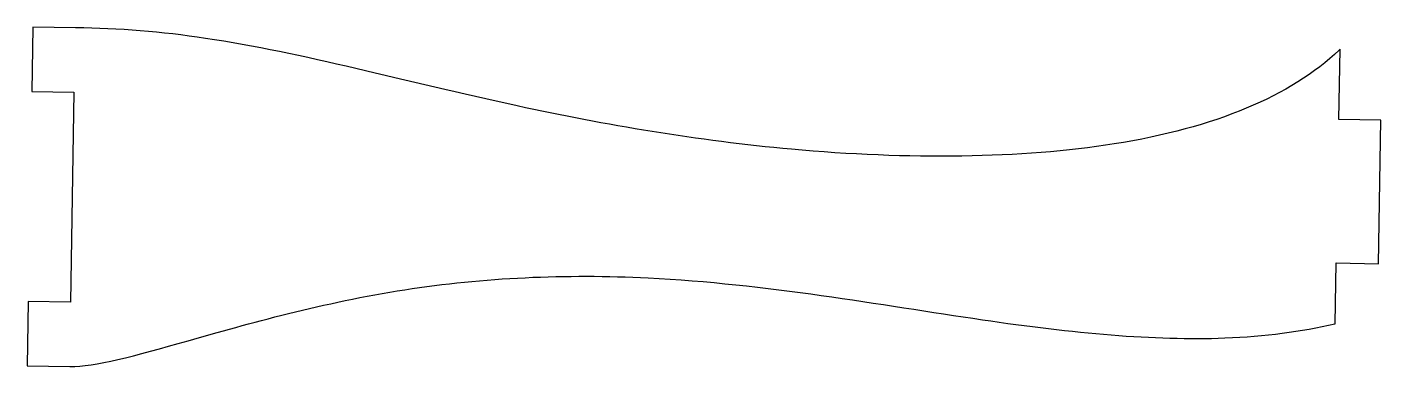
# Model space of a CAD drawing. Header units: millimetres. Extents: x -32.2 to 32.1, y -7.5 to 8.6.
import ezdxf

# ---------------------------------------------------------------- set-up
doc = ezdxf.new("R2010")
doc.units = ezdxf.units.MM
doc.layers.get('0').update_dxf_attribs({"linetype": 'CONTINUOUS'})

msp = doc.modelspace()

# ---------------------------------------------------------------- linework, layer by layer
for p, q in [((-31.88, 8.578), (-31.933, 5.528)), ((-29.856, 8.542), (-31.88, 8.578)), ((30.103, 4.2), (30.161, 7.53)), ((-31.933, 5.528), (-29.934, 5.493)), ((-29.934, 5.493), (-30.107, -4.455)), ((32.103, 4.165), (30.103, 4.2)), ((31.984, -2.633), (32.103, 4.165)), ((29.934, -5.48), (29.984, -2.598)), ((29.984, -2.598), (31.984, -2.633)), ((-32.107, -4.42), (-32.16, -7.47)), ((-30.107, -4.455), (-32.107, -4.42)), ((-32.16, -7.47), (-30.123, -7.505))]:
    msp.add_line(p, q)
for points, knots in [([(30.161, 7.53), (30.147, 7.516), (30.132, 7.502), (30.118, 7.488), (27.819, 5.306), (24.232, 3.803), (19.439, 3.041), (15.055, 2.344), (9.657, 2.286), (4.119, 2.788), (-0.292, 3.187), (-4.745, 3.945), (-8.895, 4.843), (-14.229, 5.997), (-19.059, 7.354), (-23.692, 8.046), (-25.77, 8.356), (-27.818, 8.533), (-29.856, 8.542)], [-1.001564, -1.001564, -1.001564, -1.001564, -1, -1, -1, -0.75, -0.75, -0.75, -0.521297, -0.521297, -0.521297, -0.339162, -0.339162, -0.339162, -0.105036, -0.105036, -0.105036, 0, 0, 0, 0]), ([(-30.123, -7.505), (-28.986, -7.524), (-27.058, -7.012), (-24.518, -6.288), (-21.672, -5.477), (-18.082, -4.462), (-14.228, -3.865), (-10.513, -3.289), (-6.562, -3.111), (-2.681, -3.305), (2.915, -3.585), (8.351, -4.582), (13.186, -5.29), (17.494, -5.921), (21.342, -6.286), (24.699, -6.152), (26.589, -6.076), (28.326, -5.854), (29.915, -5.485), (29.921, -5.483), (29.928, -5.482), (29.934, -5.48)], [0.0005559, 0.0005559, 0.0005559, 0.0005559, 0.1449261, 0.1449261, 0.1449261, 0.3066423, 0.3066423, 0.3066423, 0.4624925, 0.4624925, 0.4624925, 0.6871994, 0.6871994, 0.6871994, 0.8873717, 0.8873717, 0.8873717, 1, 1, 1, 1.0004495, 1.0004495, 1.0004495, 1.0004495])]:
    msp.add_open_spline(points, degree=3, knots=knots)

doc.saveas('drawing.dxf')
